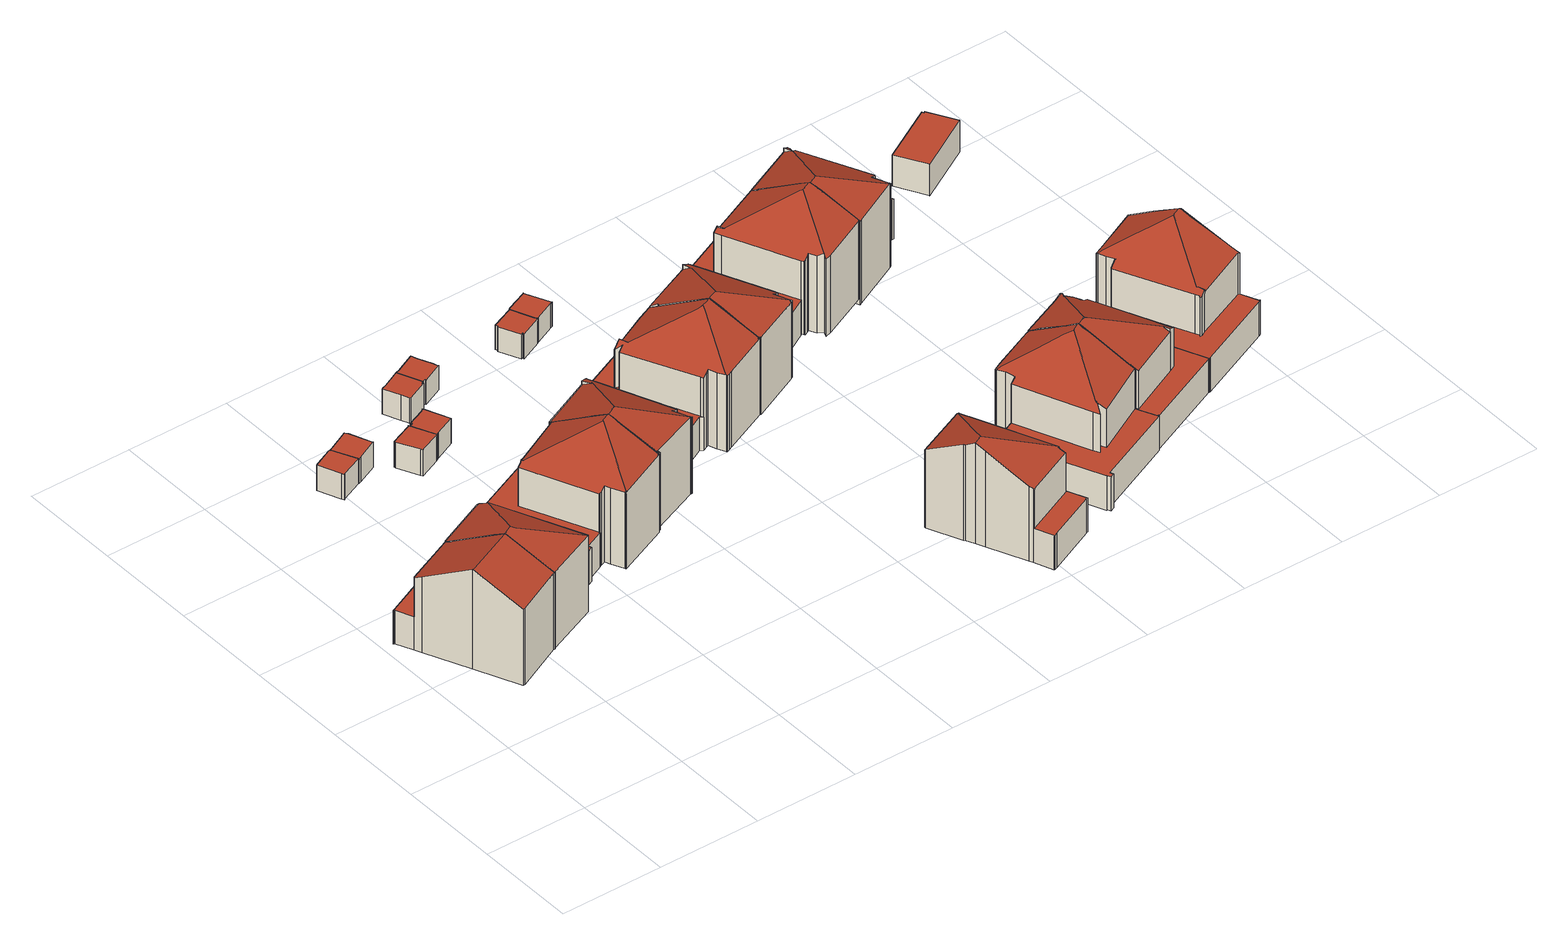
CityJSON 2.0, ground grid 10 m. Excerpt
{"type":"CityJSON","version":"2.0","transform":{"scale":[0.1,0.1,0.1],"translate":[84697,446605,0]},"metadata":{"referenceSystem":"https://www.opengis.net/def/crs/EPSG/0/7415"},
"CityObjects":{
"building1":{"type":"Building","attributes":{"dak_type":"slanted","data_area":61,"data_coverage":0.948,"geconstateerd":false,"gid":11190021,"h_dak_50p":9.47,"h_dak_70p":10.09,"h_dak_max":11.05,"h_dak_min":4.03,"h_maaiveld":0.759,"kas_warenhuis":false,"lod11_replace":false,"ondergronds_type":"above ground","oorspronkelijkbouwjaar":2000,"pw_actueel":"yes","pw_bron":"ahn3","reconstructie_methode":"tudelft3d-geoflow","reconstruction_skipped":false,"rmse_lod12":2.31,"rmse_lod13":0.871,"rmse_lod22":0.109,"rn":1,"status":"Pand in gebruik","t_run":66.94,"val3dity_codes_lod12":"[]","val3dity_codes_lod13":"[]","val3dity_codes_lod22":"[]"},"children":["building1-1"]},
"building1-1":{"type":"BuildingPart","parents":["building1"],"geometry":[{"type":"Solid","lod":"2.2","boundaries":[[[[0,1,2,3,4,5,6,7,8,9,10,11,12,13,14]],[[15,2,1,16]],[[17,7,6,18,19]],[[20,3,2,15]],[[21,10,9,22]],[[23,5,4,24]],[[22,9,8,25]],[[26,12,11,27]],[[27,11,10,21]],[[25,8,7,17]],[[28,29,14,13,30]],[[19,18,31,32]],[[32,31,33,34]],[[18,6,5,23]],[[30,13,12,26]],[[24,4,3,20]],[[35,0,14,29]],[[36,37,29,28]],[[16,1,0,35]],[[34,33,37,36]],[[17,38,39,26,27,21,22,25]],[[19,32,34,36,28,30,26,39,38,17]],[[16,35,29,37,33,31,18,23,24,20,15]]]],"semantics":{"surfaces":[{"type":"GroundSurface"},{"type":"WallSurface","on_footprint_edge":true},{"type":"WallSurface","on_footprint_edge":false},{"type":"RoofSurface"}],"values":[[0,1,1,1,1,1,1,1,1,1,1,2,2,1,1,1,1,2,1,2,3,3,3]]}}]},
"building2":{"type":"Building","attributes":{"dak_type":"slanted","data_area":63.35,"data_coverage":0.938,"geconstateerd":false,"gid":14669424,"h_dak_50p":9.13,"h_dak_70p":9.6,"h_dak_max":11.03,"h_dak_min":4.02,"h_maaiveld":0.76,"kas_warenhuis":false,"lod11_replace":false,"ondergronds_type":"above ground","oorspronkelijkbouwjaar":2000,"pw_actueel":"yes","pw_bron":"ahn3","reconstructie_methode":"tudelft3d-geoflow","reconstruction_skipped":false,"rmse_lod12":2.07,"rmse_lod13":0.793,"rmse_lod22":0.112,"rn":1,"status":"Pand in gebruik","t_run":74.83,"val3dity_codes_lod12":"[]","val3dity_codes_lod13":"[]","val3dity_codes_lod22":"[]"},"children":["building2-1"]},
"building2-1":{"type":"BuildingPart","parents":["building2"],"geometry":[{"type":"Solid","lod":"2.2","boundaries":[[[[40,41,42,43,44,45,46,8,47,48,7,49,50,5,4,51,52,53,54]],[[17,7,48,55]],[[56,51,4,24]],[[57,52,51,56]],[[58,23,5,50,59]],[[24,4,5,23]],[[60,49,7,17]],[[61,42,41,62]],[[55,48,47,63]],[[25,8,46,64]],[[63,47,8,25]],[[59,50,49,60]],[[65,45,44,66]],[[64,46,45,65]],[[67,68,69,70]],[[70,69,23,58]],[[71,40,54,72]],[[73,71,74,75]],[[76,53,52,57]],[[72,54,53,76]],[[77,43,42,61]],[[66,44,43,77]],[[75,74,68,67]],[[62,41,40,71,73]],[[59,60,17,78,79,80,61,62,73,75,67,70,58]],[[68,74,71,72,76,57,56,24,23,69]],[[61,80,79,81,66,77]],[[79,78,17,55,63,25,64,65,66,81]]]],"semantics":{"surfaces":[{"type":"GroundSurface"},{"type":"WallSurface","on_footprint_edge":true},{"type":"WallSurface","on_footprint_edge":false},{"type":"RoofSurface"}],"values":[[0,1,1,1,1,1,1,1,1,1,1,1,1,1,2,2,1,2,1,1,1,1,2,1,3,3,3,3]]}}]},
"building3":{"type":"Building","attributes":{"dak_type":"horizontal","data_area":5.69,"data_coverage":0.88,"geconstateerd":false,"gid":11569437,"h_dak_50p":3.16,"h_dak_70p":3.17,"h_dak_max":3.24,"h_dak_min":3.01,"h_maaiveld":0.618,"kas_warenhuis":false,"lod11_replace":false,"ondergronds_type":"above ground","oorspronkelijkbouwjaar":2000,"pw_actueel":"yes","pw_bron":"ahn3","reconstructie_methode":"tudelft3d-geoflow","reconstruction_skipped":false,"rmse_lod12":0.0294,"rmse_lod13":0.0322,"rmse_lod22":0.0227,"rn":1,"status":"Pand in gebruik","t_run":47.98,"val3dity_codes_lod12":"[]","val3dity_codes_lod13":"[]","val3dity_codes_lod22":"[]"},"children":["building3-1"]},
"building3-1":{"type":"BuildingPart","parents":["building3"],"geometry":[{"type":"Solid","lod":"2.2","boundaries":[[[[82,83,84,85,86,87,88,89,90,91]],[[92,89,88,93]],[[93,88,87,94]],[[95,91,90,96]],[[96,90,89,92]],[[97,85,84,98]],[[98,84,83,99]],[[100,82,91,95]],[[101,86,85,97]],[[94,87,86,101]],[[99,83,82,100]],[[97,98,99,100,95,96,92,93,94,101]]]],"semantics":{"surfaces":[{"type":"GroundSurface"},{"type":"WallSurface","on_footprint_edge":true},{"type":"RoofSurface"}],"values":[[0,1,1,1,1,1,1,1,1,1,1,2]]}}]},
"building4":{"type":"Building","attributes":{"dak_type":"horizontal","data_area":5.5,"data_coverage":0.864,"geconstateerd":false,"gid":11569432,"h_dak_50p":3.15,"h_dak_70p":3.15,"h_dak_max":3.23,"h_dak_min":3.1,"h_maaiveld":0.64,"kas_warenhuis":false,"lod11_replace":false,"ondergronds_type":"above ground","oorspronkelijkbouwjaar":2000,"pw_actueel":"yes","pw_bron":"ahn3","reconstructie_methode":"tudelft3d-geoflow","reconstruction_skipped":false,"rmse_lod12":0.0204,"rmse_lod13":0.021,"rmse_lod22":0.018,"rn":1,"status":"Pand in gebruik","t_run":39.01,"val3dity_codes_lod12":"[]","val3dity_codes_lod13":"[]","val3dity_codes_lod22":"[]"},"children":["building4-1"]},
"building4-1":{"type":"BuildingPart","parents":["building4"],"geometry":[{"type":"Solid","lod":"2.2","boundaries":[[[[102,83,82,91,103,104,105,106,107]],[[99,83,102,108]],[[109,104,103,110]],[[110,103,91,95]],[[100,82,83,99]],[[111,106,105,112]],[[112,105,104,109]],[[108,102,107,113]],[[113,107,106,111]],[[95,91,82,100]],[[109,110,95,100,99,108,113,111,112]]]],"semantics":{"surfaces":[{"type":"GroundSurface"},{"type":"WallSurface","on_footprint_edge":true},{"type":"RoofSurface"}],"values":[[0,1,1,1,1,1,1,1,1,1,2]]}}]},
"building5":{"type":"Building","attributes":{"dak_type":"slanted","data_area":94.55,"data_coverage":0.938,"geconstateerd":false,"gid":14669291,"h_dak_50p":8.61,"h_dak_70p":9.2,"h_dak_max":11.07,"h_dak_min":4,"h_maaiveld":0.747,"kas_warenhuis":false,"lod11_replace":false,"ondergronds_type":"above ground","oorspronkelijkbouwjaar":2000,"pw_actueel":"yes","pw_bron":"ahn3","reconstructie_methode":"tudelft3d-geoflow","reconstruction_skipped":false,"rmse_lod12":3.07,"rmse_lod13":0.618,"rmse_lod22":0.115,"rn":1,"status":"Pand in gebruik","t_run":100.52,"val3dity_codes_lod12":"[]","val3dity_codes_lod13":"[]","val3dity_codes_lod22":"[]"},"children":["building5-1"]},
"building5-1":{"type":"BuildingPart","parents":["building5"],"geometry":[{"type":"Solid","lod":"2.2","boundaries":[[[[114,115,116,117,118,119,120,121,122,123,124,125,126,127,128,129,130,131,132,133,134,135,136,137,138,139,140,141,142,143,144]],[[145,118,117,146]],[[147,124,123,148]],[[149,150,151,152]],[[152,153,154]],[[155,129,128,156]],[[157,158,159,160]],[[161,130,129,155]],[[162,133,132,163]],[[164,165,158,157]],[[166,116,115,167]],[[168,143,142,169]],[[170,134,133,162]],[[171,139,138,172]],[[173,135,134,170]],[[163,132,131,174]],[[175,144,143,168]],[[169,142,141,176]],[[177,136,135,173,178]],[[178,173,150,149]],[[179,125,124,147]],[[180,114,144,175]],[[181,140,139,171]],[[176,141,140,181]],[[153,152,151,165,164]],[[182,121,120,183]],[[184,122,121,182]],[[148,123,122,184]],[[156,128,127,185]],[[174,131,130,161]],[[186,126,125,179]],[[185,127,126,186]],[[160,159,119,118,145]],[[183,120,119,159]],[[146,117,116,166]],[[167,115,114,180]],[[172,138,137,187]],[[187,137,136,177]],[[188,189,175,168,169,176,181,171,172,187,190,191]],[[185,186,179,147,148,184,182,183,159,158,165,151,150,173,170,162,163,174,161,155,156]],[[167,180,175,189,188,192,154,153,164,157,160,145,146,166]],[[187,177,178,149,152,154,192,188,191,190]]]],"semantics":{"surfaces":[{"type":"GroundSurface"},{"type":"WallSurface","on_footprint_edge":true},{"type":"WallSurface","on_footprint_edge":false},{"type":"RoofSurface"}],"values":[[0,1,1,2,2,1,2,1,1,2,1,1,1,1,1,1,1,1,1,2,1,1,1,1,2,1,1,1,1,1,1,1,1,1,1,1,1,1,3,3,3,3]]}}]},
"building6":{"type":"Building","attributes":{"dak_type":"horizontal","data_area":5.43,"data_coverage":0.846,"geconstateerd":false,"gid":11569441,"h_dak_50p":3.2,"h_dak_70p":3.22,"h_dak_max":3.28,"h_dak_min":3.06,"h_maaiveld":0.639,"kas_warenhuis":false,"lod11_replace":false,"ondergronds_type":"above ground","oorspronkelijkbouwjaar":2000,"pw_actueel":"yes","pw_bron":"ahn3","reconstructie_methode":"tudelft3d-geoflow","reconstruction_skipped":false,"rmse_lod12":0.0319,"rmse_lod13":0.0339,"rmse_lod22":0.0259,"rn":1,"status":"Pand in gebruik","t_run":26.25,"val3dity_codes_lod12":"[]","val3dity_codes_lod13":"[]","val3dity_codes_lod22":"[]"},"children":["building6-1"]},
"building6-1":{"type":"BuildingPart","parents":["building6"],"geometry":[{"type":"Solid","lod":"2.2","boundaries":[[[[193,194,195,196,197,198,199,200,201]],[[202,200,199,203]],[[204,198,197,205]],[[206,201,200,202]],[[207,193,201,206]],[[208,196,195,209]],[[203,199,198,204]],[[205,197,196,210]],[[210,196,208]],[[211,194,193,207]],[[209,195,194,211]],[[202,203,204,205,210,208,209,211,207,206]]]],"semantics":{"surfaces":[{"type":"GroundSurface"},{"type":"WallSurface","on_footprint_edge":true},{"type":"RoofSurface"}],"values":[[0,1,1,1,1,1,1,1,1,1,1,2]]}}]},
"building7":{"type":"Building","attributes":{"dak_type":"horizontal","data_area":5.02,"data_coverage":0.792,"geconstateerd":false,"gid":11569442,"h_dak_50p":3.18,"h_dak_70p":3.19,"h_dak_max":3.26,"h_dak_min":3.14,"h_maaiveld":0.639,"kas_warenhuis":false,"lod11_replace":false,"ondergronds_type":"above ground","oorspronkelijkbouwjaar":2000,"pw_actueel":"yes","pw_bron":"ahn3","reconstructie_methode":"tudelft3d-geoflow","reconstruction_skipped":false,"rmse_lod12":0.0214,"rmse_lod13":0.0216,"rmse_lod22":0.0182,"rn":1,"status":"Pand in gebruik","t_run":25.86,"val3dity_codes_lod12":"[]","val3dity_codes_lod13":"[]","val3dity_codes_lod22":"[]"},"children":["building7-1"]},
"building7-1":{"type":"BuildingPart","parents":["building7"],"geometry":[{"type":"Solid","lod":"2.2","boundaries":[[[[212,213,214,193,215,201,216,217,218,219]],[[220,215,193,207]],[[221,219,218,222]],[[223,212,219,221]],[[207,193,214,224]],[[225,217,216,226]],[[227,213,212,223]],[[226,216,201,206]],[[206,201,215,220]],[[222,218,217,225]],[[224,214,213,227]],[[225,226,206,220,207,224,227,223,221,222]]]],"semantics":{"surfaces":[{"type":"GroundSurface"},{"type":"WallSurface","on_footprint_edge":true},{"type":"RoofSurface"}],"values":[[0,1,1,1,1,1,1,1,1,1,1,2]]}}]},
"building8":{"type":"Building","attributes":{"dak_type":"horizontal","data_area":5.64,"data_coverage":0.882,"geconstateerd":false,"gid":14669545,"h_dak_50p":3.16,"h_dak_70p":3.17,"h_dak_max":3.26,"h_dak_min":3.01,"h_maaiveld":0.642,"kas_warenhuis":false,"lod11_replace":false,"ondergronds_type":"above ground","oorspronkelijkbouwjaar":2000,"pw_actueel":"yes","pw_bron":"ahn3","reconstructie_methode":"tudelft3d-geoflow","reconstruction_skipped":false,"rmse_lod12":0.0285,"rmse_lod13":0.0286,"rmse_lod22":0.028,"rn":1,"status":"Pand in gebruik","t_run":39.1,"val3dity_codes_lod12":"[]","val3dity_codes_lod13":"[]","val3dity_codes_lod22":"[]"},"children":["building8-1"]},
"building8-1":{"type":"BuildingPart","parents":["building8"],"geometry":[{"type":"Solid","lod":"2.2","boundaries":[[[[228,229,230,231,232,233,234,235,236,237,238]],[[239,238,237,240]],[[241,233,232,242]],[[243,229,228,244]],[[244,228,238,239]],[[242,232,231,245]],[[246,234,233,241]],[[247,236,235,248]],[[248,235,234,246]],[[240,237,236,247]],[[245,231,230,249]],[[249,230,229,243]],[[240,247,248,246,241,242,245,249,243,244,239]]]],"semantics":{"surfaces":[{"type":"GroundSurface"},{"type":"WallSurface","on_footprint_edge":true},{"type":"RoofSurface"}],"values":[[0,1,1,1,1,1,1,1,1,1,1,1,2]]}}]},
"building9":{"type":"Building","attributes":{"dak_type":"slanted","data_area":93.08,"data_coverage":0.947,"geconstateerd":false,"gid":14669421,"h_dak_50p":8.7,"h_dak_70p":9.28,"h_dak_max":11.1,"h_dak_min":4.12,"h_maaiveld":0.755,"kas_warenhuis":false,"lod11_replace":false,"ondergronds_type":"above ground","oorspronkelijkbouwjaar":2000,"pw_actueel":"yes","pw_bron":"ahn3","reconstructie_methode":"tudelft3d-geoflow","reconstruction_skipped":false,"rmse_lod12":2.97,"rmse_lod13":0.827,"rmse_lod22":0.12,"rn":1,"status":"Pand in gebruik","t_run":135.26,"val3dity_codes_lod12":"[]","val3dity_codes_lod13":"[]","val3dity_codes_lod22":"[]"},"children":["building9-1"]},
"building9-1":{"type":"BuildingPart","parents":["building9"],"geometry":[{"type":"Solid","lod":"2.2","boundaries":[[[[250,251,252,253,254,255,256,257,258,259,260,261,262,263,264,265,266,267,268,269,270,271,272,273,274,275]],[[276,272,271,277]],[[278,261,260,279]],[[280,281,282,283]],[[284,255,254,162]],[[285,263,262,286]],[[287,264,263,285]],[[288,259,258,289]],[[290,269,268,291]],[[291,268,267,292]],[[293,265,264,287]],[[294,278,295,296]],[[297,298,299,300]],[[296,295,298,297]],[[301,256,255,284]],[[302,257,256,301]],[[162,254,253,170]],[[286,262,261,278,294]],[[279,260,259,288]],[[303,273,272,276]],[[292,267,266,304]],[[304,266,265,293]],[[305,250,275,187]],[[306,280,307]],[[171,274,273,303]],[[277,271,270,308]],[[289,258,257,302]],[[308,270,269,290]],[[170,253,252,282]],[[187,275,274,171]],[[283,282,252,251,309]],[[310,311,281,280,306]],[[312,313,311,310]],[[300,299,313,312]],[[309,251,250,305]],[[187,314,315,316,307,280,283,309,305]],[[311,313,299,298,295,278,279,288,289,302,301,284,162,170,282,281]],[[292,315,314,187,171,303,276,277,308,290,291]],[[307,316,315,292,304,293,287,285,286,294,296,297,300,312,310,306]]]],"semantics":{"surfaces":[{"type":"GroundSurface"},{"type":"WallSurface","on_footprint_edge":true},{"type":"WallSurface","on_footprint_edge":false},{"type":"RoofSurface"}],"values":[[0,1,1,2,1,1,1,1,1,1,1,2,2,2,1,1,1,1,1,1,1,1,1,2,1,1,1,1,1,1,1,2,2,2,1,3,3,3,3]]}}]},
"building10":{"type":"Building","attributes":{"dak_type":"horizontal","data_area":5.3,"data_coverage":0.831,"geconstateerd":false,"gid":17144580,"h_dak_50p":3.17,"h_dak_70p":3.18,"h_dak_max":3.23,"h_dak_min":3.15,"h_maaiveld":0.654,"kas_warenhuis":false,"lod11_replace":false,"ondergronds_type":"above ground","oorspronkelijkbouwjaar":2000,"pw_actueel":"yes","pw_bron":"ahn3","reconstructie_methode":"tudelft3d-geoflow","reconstruction_skipped":false,"rmse_lod12":0.0159,"rmse_lod13":0.0166,"rmse_lod22":0.0131,"rn":1,"status":"Pand in gebruik","t_run":36.56,"val3dity_codes_lod12":"[]","val3dity_codes_lod13":"[]","val3dity_codes_lod22":"[]"},"children":["building10-1"]},
"building10-1":{"type":"BuildingPart","parents":["building10"],"geometry":[{"type":"Solid","lod":"2.2","boundaries":[[[[317,318,319,320,321,322,323,324,325,326,327]],[[245,324,323,328]],[[329,326,325,243]],[[243,325,324,245]],[[328,323,322,330]],[[330,322,321,331]],[[332,319,318,333]],[[334,320,319,332]],[[331,321,320,334]],[[335,317,327,336]],[[336,327,326,329]],[[333,318,317,335]],[[334,332,333,335,336,329,243,245,328,330,331]]]],"semantics":{"surfaces":[{"type":"GroundSurface"},{"type":"WallSurface","on_footprint_edge":true},{"type":"RoofSurface"}],"values":[[0,1,1,1,1,1,1,1,1,1,1,1,2]]}}]},
"building11":{"type":"Building","attributes":{"dak_type":"slanted","data_area":93.12,"data_coverage":0.951,"geconstateerd":false,"gid":17144577,"h_dak_50p":8.64,"h_dak_70p":9.25,"h_dak_max":11.07,"h_dak_min":3.99,"h_maaiveld":0.75,"kas_warenhuis":false,"lod11_replace":false,"ondergronds_type":"above ground","oorspronkelijkbouwjaar":2000,"pw_actueel":"yes","pw_bron":"ahn3","reconstructie_methode":"tudelft3d-geoflow","reconstruction_skipped":false,"rmse_lod12":3,"rmse_lod13":0.682,"rmse_lod22":0.139,"rn":1,"status":"Pand in gebruik","t_run":144.64,"val3dity_codes_lod12":"[]","val3dity_codes_lod13":"[]","val3dity_codes_lod22":"[]"},"children":["building11-1"]},
"building11-1":{"type":"BuildingPart","parents":["building11"],"geometry":[{"type":"Solid","lod":"2.2","boundaries":[[[[337,338,339,340,341,342,343,344,345,346,347,348,349,350,351,352,353,354,355,356,357,257,256]],[[358,351,350,359]],[[360,340,339,361,362]],[[359,350,349,363]],[[364,345,344,365]],[[363,349,348,366]],[[365,344,343,367]],[[367,343,342,368]],[[368,342,341,369]],[[369,341,340,360]],[[370,352,351,358]],[[371,346,345,364]],[[372,373,374,375]],[[376,347,346,371]],[[302,257,357,377]],[[377,357,356,378]],[[366,348,347,376]],[[362,361,379,380]],[[381,382,383,384]],[[361,339,338,385]],[[378,356,355,386]],[[386,355,354,387]],[[380,379,388,383]],[[389,353,352,370]],[[301,256,257,302]],[[384,383,388,390,391]],[[392,393,373,372]],[[391,390,393,392]],[[394,387,354,353,389]],[[382,381,395]],[[375,374,387,394]],[[385,338,337,396]],[[396,337,256,301]],[[366,376,371,364,365,367,368,369,397,398,399,400,401,359,363]],[[380,383,382,395,402,399,398,397,369,360,362]],[[301,302,377,378,386,387,374,373,393,390,388,379,361,385,396]],[[375,394,389,370,358,359,401,400,399,402,395,381,384,391,392,372]]]],"semantics":{"surfaces":[{"type":"GroundSurface"},{"type":"WallSurface","on_footprint_edge":true},{"type":"WallSurface","on_footprint_edge":false},{"type":"RoofSurface"}],"values":[[0,1,1,1,1,1,1,1,1,1,1,1,2,1,1,1,1,2,2,1,1,1,2,1,1,2,2,2,1,2,2,1,1,3,3,3,3]]}}]},
"building12":{"type":"Building","attributes":{"dak_type":"horizontal","data_area":5.47,"data_coverage":0.856,"geconstateerd":false,"gid":14669441,"h_dak_50p":3.19,"h_dak_70p":3.2,"h_dak_max":3.29,"h_dak_min":3.08,"h_maaiveld":0.657,"kas_warenhuis":false,"lod11_replace":false,"ondergronds_type":"above ground","oorspronkelijkbouwjaar":2000,"pw_actueel":"yes","pw_bron":"ahn3","reconstructie_methode":"tudelft3d-geoflow","reconstruction_skipped":false,"rmse_lod12":0.0293,"rmse_lod13":0.0301,"rmse_lod22":0.0258,"rn":1,"status":"Pand in gebruik","t_run":26.97,"val3dity_codes_lod12":"[]","val3dity_codes_lod13":"[]","val3dity_codes_lod22":"[]"},"children":["building12-1"]},
"building12-1":{"type":"BuildingPart","parents":["building12"],"geometry":[{"type":"Solid","lod":"2.2","boundaries":[[[[403,404,405,406,407,408,409,410,411,412,413,414]],[[415,403,414,416]],[[417,408,407,418]],[[418,407,406,419]],[[420,409,408,417]],[[421,413,412,422]],[[422,412,411,423]],[[416,414,413,421]],[[424,410,409,420]],[[423,411,410,424]],[[419,406,405,425]],[[425,405,404,426]],[[426,404,403,415]],[[425,426,415,416,421,422,423,424,420,417,418,419]]]],"semantics":{"surfaces":[{"type":"GroundSurface"},{"type":"WallSurface","on_footprint_edge":true},{"type":"RoofSurface"}],"values":[[0,1,1,1,1,1,1,1,1,1,1,1,1,2]]}}]},
"building13":{"type":"Building","attributes":{"dak_type":"horizontal","data_area":5.55,"data_coverage":0.865,"geconstateerd":false,"gid":14669546,"h_dak_50p":3.18,"h_dak_70p":3.19,"h_dak_max":3.24,"h_dak_min":3.04,"h_maaiveld":0.662,"kas_warenhuis":false,"lod11_replace":false,"ondergronds_type":"above ground","oorspronkelijkbouwjaar":2000,"pw_actueel":"yes","pw_bron":"ahn3","reconstructie_methode":"tudelft3d-geoflow","reconstruction_skipped":false,"rmse_lod12":0.0259,"rmse_lod13":0.0265,"rmse_lod22":0.0241,"rn":1,"status":"Pand in gebruik","t_run":43.35,"val3dity_codes_lod12":"[]","val3dity_codes_lod13":"[]","val3dity_codes_lod22":"[]"},"children":["building13-1"]},
"building13-1":{"type":"BuildingPart","parents":["building13"],"geometry":[{"type":"Solid","lod":"2.2","boundaries":[[[[413,412,427,428,429,430,431,432,433,403,434]],[[435,432,431,436]],[[422,412,413,421]],[[437,430,429,438]],[[438,429,428,439]],[[439,428,427,440]],[[421,413,434,441]],[[436,431,430,437]],[[441,434,403,415]],[[442,433,432,435]],[[440,427,412,422]],[[415,403,433,442]],[[422,421,441,415,442,435,436,437,438,439,440]]]],"semantics":{"surfaces":[{"type":"GroundSurface"},{"type":"WallSurface","on_footprint_edge":true},{"type":"RoofSurface"}],"values":[[0,1,1,1,1,1,1,1,1,1,1,1,2]]}}]},
"building14":{"type":"Building","attributes":{"dak_type":"slanted","data_area":62.57,"data_coverage":0.924,"geconstateerd":false,"gid":11569428,"h_dak_50p":9.11,"h_dak_70p":9.58,"h_dak_max":11.08,"h_dak_min":4,"h_maaiveld":0.685,"kas_warenhuis":false,"lod11_replace":false,"ondergronds_type":"above ground","oorspronkelijkbouwjaar":2000,"pw_actueel":"yes","pw_bron":"ahn3","reconstructie_methode":"tudelft3d-geoflow","reconstruction_skipped":false,"rmse_lod12":2.25,"rmse_lod13":0.673,"rmse_lod22":0.0775,"rn":1,"status":"Pand in gebruik","t_run":81.63,"val3dity_codes_lod12":"[]","val3dity_codes_lod13":"[]","val3dity_codes_lod22":"[]"},"children":["building14-1"]},
"building14-1":{"type":"BuildingPart","parents":["building14"],"geometry":[{"type":"Solid","lod":"2.2","boundaries":[[[[443,444,445,446,447,448,449,450,451,452,453,454,455,456,457,458,459,460,461,462,463,464]],[[465,451,450,466]],[[467,468,460,459,469]],[[466,450,449,470]],[[471,444,443,472]],[[473,474,468,467]],[[475,446,445,476]],[[477,475,478,479]],[[480,448,447,481]],[[479,478,482,483]],[[484,454,453,485]],[[470,449,448,480]],[[486,452,451,465]],[[485,453,452,486]],[[487,455,454,484]],[[469,459,458,488]],[[483,482,474,473]],[[489,464,463,490]],[[481,447,446,475,477]],[[490,463,462,491]],[[491,462,461,492]],[[492,461,460,468]],[[488,458,457,493]],[[493,457,456,494]],[[494,456,455,487]],[[476,445,444,471]],[[472,443,464,489]],[[469,488,493,494,495,496]],[[477,479,483,473,467,469,496,495,470,480,481]],[[491,492,468,474,482,478,475,476,471,472,489,490]],[[494,487,484,485,486,465,466,470,495]]]],"semantics":{"surfaces":[{"type":"GroundSurface"},{"type":"WallSurface","on_footprint_edge":true},{"type":"WallSurface","on_footprint_edge":false},{"type":"RoofSurface"}],"values":[[0,1,1,1,1,2,1,2,1,2,1,1,1,1,1,1,2,1,1,1,1,1,1,1,1,1,1,3,3,3,3]]}}]},
"building15":{"type":"Building","attributes":{"dak_type":"slanted","data_area":93.61,"data_coverage":0.944,"geconstateerd":false,"gid":11569438,"h_dak_50p":8.7,"h_dak_70p":9.28,"h_dak_max":11.07,"h_dak_min":4,"h_maaiveld":0.749,"kas_warenhuis":false,"lod11_replace":false,"ondergronds_type":"above ground","oorspronkelijkbouwjaar":2000,"pw_actueel":"yes","pw_bron":"ahn3","reconstructie_methode":"tudelft3d-geoflow","reconstruction_skipped":false,"rmse_lod12":2.91,"rmse_lod13":0.681,"rmse_lod22":0.105,"rn":1,"status":"Pand in gebruik","t_run":146.77,"val3dity_codes_lod12":"[]","val3dity_codes_lod13":"[]","val3dity_codes_lod22":"[]"},"children":["building15-1"]},
"building15-1":{"type":"BuildingPart","parents":["building15"],"geometry":[{"type":"Solid","lod":"2.2","boundaries":[[[[497,498,499,500,501,502,503,504,505,506,507,508,509,510,511,512,513,514,515,516,517,518,519,520]],[[521,520,519,522]],[[523,504,503,524]],[[524,503,502,525]],[[526,527,528,529]],[[530,531,532,533]],[[534,513,512,535]],[[535,512,511,536]],[[537,538,539]],[[536,511,510,396]],[[396,510,509,540]],[[541,505,504,523]],[[525,502,501,542]],[[543,516,515,544]],[[545,517,516,543]],[[538,546,547,548]],[[549,500,499,550]],[[522,519,518,551,552]],[[542,501,500,553]],[[553,500,549]],[[361,508,507,528]],[[540,509,508,361]],[[548,547,527,526]],[[554,514,513,534]],[[544,515,514,554]],[[555,498,497,556]],[[556,497,520,521]],[[557,558,546,538,537]],[[533,532,558,557]],[[529,528,507,506,369]],[[552,551,531,530]],[[369,506,505,541]],[[550,499,498,555]],[[551,518,517,545]],[[553,549,550,559,560,369,541,523,524,525,542]],[[533,557,537,539,561,559,550,555,556,521,522,552,530]],[[529,369,560,559,561,539,538,548,526]],[[545,543,544,554,534,535,536,396,540,361,528,527,547,546,558,532,531,551]]]],"semantics":{"surfaces":[{"type":"GroundSurface"},{"type":"WallSurface","on_footprint_edge":true},{"type":"WallSurface","on_footprint_edge":false},{"type":"RoofSurface"}],"values":[[0,1,1,1,2,2,1,1,2,1,1,1,1,1,1,2,1,1,1,1,1,1,2,1,1,1,1,2,2,1,2,1,1,1,3,3,3,3]]}}]},
"building16":{"type":"Building","attributes":{"dak_type":"slanted","data_area":95.75,"data_coverage":0.94,"geconstateerd":false,"gid":11192061,"h_dak_50p":8.62,"h_dak_70p":9.2,"h_dak_max":11.1,"h_dak_min":3.99,"h_maaiveld":0.749,"kas_warenhuis":false,"lod11_replace":false,"ondergronds_type":"above ground","oorspronkelijkbouwjaar":2000,"pw_actueel":"yes","pw_bron":"ahn3","reconstructie_methode":"tudelft3d-geoflow","reconstruction_skipped":false,"rmse_lod12":3.07,"rmse_lod13":0.761,"rmse_lod22":0.12,"rn":1,"status":"Pand in gebruik","t_run":118.53,"val3dity_codes_lod12":"[]","val3dity_codes_lod13":"[]","val3dity_codes_lod22":"[]"},"children":["building16-1"]},
"building16-1":{"type":"BuildingPart","parents":["building16"],"geometry":[{"type":"Solid","lod":"2.2","boundaries":[[[[562,563,564,565,566,567,568,569,570,571,572,573,574,575,576,577,578,579,580,581,582,583,584,585,586,587,588,589,590,591]],[[592,577,576,593]],[[594,562,591,595]],[[596,573,572,597]],[[584,598,599]],[[600,580,579,601]],[[602,578,577,592]],[[603,582,581,604]],[[605,606,607]],[[608,586,585,609]],[[610,569,568,611]],[[611,568,567,612]],[[612,567,566,613]],[[614,583,582,603]],[[595,591,590,615]],[[616,587,586,608]],[[613,566,565,617]],[[598,584,583,614]],[[609,585,584,599]],[[599,598,618,619]],[[601,579,578,602]],[[620,621,622,623]],[[597,572,571,624]],[[604,581,580,600]],[[593,576,575,625]],[[619,618,626,627]],[[627,626,628,629]],[[606,630,621,620]],[[629,628,630,606,605]],[[623,622,624,631]],[[631,624,571,570,632]],[[632,570,569,610]],[[633,588,587,616]],[[634,589,588,633]],[[615,590,589,634]],[[635,564,563,636]],[[636,563,562,594]],[[617,565,564,635]],[[625,575,574,637]],[[637,574,573,596]],[[602,592,593,625,637,596,597,624,622,621,630,628,626,618,598,614,603,604,600,601]],[[631,632,610,611,612,638,639,640,607,606,620,623]],[[634,633,616,608,609,599,619,627,629,605,607,640,641,642,643]],[[636,594,595,615,634,643,642,641,640,639,638,612,613,617,635]]]],"semantics":{"surfaces":[{"type":"GroundSurface"},{"type":"WallSurface","on_footprint_edge":true},{"type":"WallSurface","on_footprint_edge":false},{"type":"RoofSurface"}],"values":[[0,1,1,1,1,1,1,1,2,1,1,1,1,1,1,1,1,1,1,2,1,2,1,1,1,2,2,2,2,2,1,1,1,1,1,1,1,1,1,1,3,3,3,3]]}}]},
"building17":{"type":"Building","attributes":{"dak_type":"slanted","data_area":92.09,"data_coverage":0.952,"geconstateerd":false,"gid":11569430,"h_dak_50p":8.68,"h_dak_70p":9.27,"h_dak_max":11.1,"h_dak_min":4.06,"h_maaiveld":0.749,"kas_warenhuis":false,"lod11_replace":false,"ondergronds_type":"above ground","oorspronkelijkbouwjaar":2000,"pw_actueel":"yes","pw_bron":"ahn3","reconstructie_methode":"tudelft3d-geoflow","reconstruction_skipped":false,"rmse_lod12":3,"rmse_lod13":0.791,"rmse_lod22":0.127,"rn":1,"status":"Pand in gebruik","t_run":109.27,"val3dity_codes_lod12":"[]","val3dity_codes_lod13":"[]","val3dity_codes_lod22":"[]"},"children":["building17-1"]},
"building17-1":{"type":"BuildingPart","parents":["building17"],"geometry":[{"type":"Solid","lod":"2.2","boundaries":[[[[644,645,646,647,648,649,650,651,652,653,654,655,656,515,514,513,657,658,659,660,661,662,663,664]],[[665,646,645,666]],[[667,659,658,668]],[[669,660,659,667]],[[670,649,648,671]],[[672,647,646,665]],[[554,514,515,544]],[[534,513,514,554]],[[668,658,657,673]],[[671,648,647,672]],[[673,657,513,534]],[[674,663,662,675]],[[676,677,678]],[[666,645,644,679]],[[679,644,664,680]],[[681,682,654,653,683]],[[683,653,652,684]],[[684,652,651,685]],[[686,655,654,682]],[[687,688,682,681]],[[689,690,691,676]],[[685,651,650,692]],[[692,650,649,670]],[[680,664,663,674]],[[693,661,660,669]],[[694,693,695,696]],[[696,695,690,689]],[[697,698,699,700]],[[677,676,691,698,697]],[[700,699,688,687]],[[701,656,655,686]],[[544,515,656,701]],[[675,662,661,693,694]],[[699,698,691,690,695,693,669,667,668,673,534,554,544,701,686,682,688]],[[675,702,703,704,671,672,665,666,679,680,674]],[[696,689,676,678,705,706,704,703,702,675,694]],[[677,697,700,687,681,683,684,685,692,670,671,704,706,705,678]]]],"semantics":{"surfaces":[{"type":"GroundSurface"},{"type":"WallSurface","on_footprint_edge":true},{"type":"WallSurface","on_footprint_edge":false},{"type":"RoofSurface"}],"values":[[0,1,1,1,1,1,1,1,1,1,1,1,2,1,1,1,1,1,1,2,2,1,1,1,1,2,2,2,2,2,1,1,1,3,3,3,3]]}}]},
"building18":{"type":"Building","attributes":{"dak_type":"slanted","data_area":93.19,"data_coverage":0.945,"geconstateerd":false,"gid":17144969,"h_dak_50p":8.66,"h_dak_70p":9.25,"h_dak_max":11.1,"h_dak_min":4.01,"h_maaiveld":0.753,"kas_warenhuis":false,"lod11_replace":false,"ondergronds_type":"above ground","oorspronkelijkbouwjaar":2000,"pw_actueel":"yes","pw_bron":"ahn3","reconstructie_methode":"tudelft3d-geoflow","reconstruction_skipped":false,"rmse_lod12":3.03,"rmse_lod13":0.625,"rmse_lod22":0.104,"rn":1,"status":"Pand in gebruik","t_run":97.15,"val3dity_codes_lod12":"[]","val3dity_codes_lod13":"[]","val3dity_codes_lod22":"[]"},"children":["building18-1"]},
"building18-1":{"type":"BuildingPart","parents":["building18"],"geometry":[{"type":"Solid","lod":"2.2","boundaries":[[[[707,708,709,710,711,712,713,714,715,716,717,718,719,720,721,722,723,724,725,726,727,728,729,730,731,732]],[[733,727,726,734]],[[735,736,732,731,737]],[[738,739,740]],[[741,710,709,742]],[[743,713,712,744]],[[745,714,713,743]],[[746,711,710,741]],[[747,748,749,750]],[[751,721,720,612]],[[752,723,722,753]],[[754,724,723,752]],[[755,715,714,745]],[[744,712,711,746]],[[756,725,724,754]],[[757,758,759,760]],[[612,720,719,761]],[[739,738,762]],[[763,728,727,733]],[[764,765,766,749]],[[767,717,716,597]],[[768,769,770,771]],[[761,719,718,769,768]],[[769,718,717,767]],[[742,709,708,772]],[[760,759,773,774]],[[775,776,758,757]],[[748,747,777]],[[597,716,715,755]],[[771,770,765,764]],[[734,726,725,756]],[[750,749,766,776,775]],[[753,722,721,751]],[[778,729,728,763]],[[737,731,730,779]],[[779,730,729,778]],[[780,707,732,736]],[[774,773,736,735]],[[772,708,707,780]],[[744,746,741,742,772,780,736,773,759,758,776,766,765,770,769,767,597,755,745,743]],[[749,748,777,762,738,740,612,761,768,771,764]],[[750,775,757,760,774,735,737,779,778,781,739,762,777,747]],[[733,734,756,754,752,753,751,612,740,739,781,778,763]]]],"semantics":{"surfaces":[{"type":"GroundSurface"},{"type":"WallSurface","on_footprint_edge":true},{"type":"WallSurface","on_footprint_edge":false},{"type":"RoofSurface"}],"values":[[0,1,1,2,1,1,1,1,2,1,1,1,1,1,1,2,1,2,1,2,1,2,1,1,1,2,2,2,1,2,1,2,1,1,1,1,1,2,1,3,3,3,3]]}}]},
"building19":{"type":"Building","attributes":{"dak_type":"slanted","data_area":96.29,"data_coverage":0.96,"geconstateerd":false,"gid":11569564,"h_dak_50p":8.67,"h_dak_70p":9.27,"h_dak_max":11.05,"h_dak_min":4.03,"h_maaiveld":0.144,"kas_warenhuis":false,"lod11_replace":false,"ondergronds_type":"above ground","oorspronkelijkbouwjaar":2000,"pw_actueel":"yes","pw_bron":"ahn3","reconstructie_methode":"tudelft3d-geoflow","reconstruction_skipped":false,"rmse_lod12":2.97,"rmse_lod13":0.878,"rmse_lod22":0.105,"rn":1,"status":"Pand in gebruik","t_run":120.03,"val3dity_codes_lod12":"[]","val3dity_codes_lod13":"[]","val3dity_codes_lod22":"[]"},"children":["building19-1"]},
"building19-1":{"type":"BuildingPart","parents":["building19"],"geometry":[{"type":"Solid","lod":"2.2","boundaries":[[[[782,783,784,785,786,787,788,789,790,791,792,793,794,795,796,797,798,799,800,801,802,803,804,805,806,807,808,809]],[[810,811,812]],[[812,813,814,815]],[[816,795,794,817]],[[818,787,786,819]],[[820,807,806,821]],[[822,809,808,823]],[[823,808,807,820]],[[824,799,798,825]],[[825,798,797,675]],[[817,794,793,826]],[[827,791,790,828]],[[829,789,788,830]],[[831,804,803,832]],[[833,834,835,836]],[[837,838,690,689]],[[675,797,796,839]],[[839,796,795,816]],[[836,835,813,812]],[[840,805,804,831]],[[689,690,800,799,824]],[[815,814,841,842]],[[826,793,792,843]],[[843,792,791,827]],[[667,801,800,690]],[[668,802,801,667]],[[832,803,802,668]],[[811,844,838,837]],[[842,841,844,811,810]],[[821,806,805,840]],[[828,790,789,829]],[[830,845,834,833]],[[788,845,830]],[[845,788,787,818]],[[819,786,785,846]],[[846,785,784,847]],[[847,784,783,848]],[[848,783,782,849]],[[849,782,809,822]],[[689,824,825,675,850,851,812,811,837]],[[851,850,675,839,816,817,826]],[[832,668,667,690,838,844,841,814,813,835,834,845,818,819,846,847,848,849,822,823,820,821,840,831]],[[842,810,812,815]],[[830,833,836,812,851,826,843,827,828,829]]]],"semantics":{"surfaces":[{"type":"GroundSurface"},{"type":"WallSurface","on_footprint_edge":false},{"type":"WallSurface","on_footprint_edge":true},{"type":"RoofSurface"}],"values":[[0,1,1,2,2,2,2,2,2,2,2,2,2,2,1,1,2,2,1,2,2,1,2,2,2,2,2,1,1,2,2,1,2,2,2,2,2,2,2,3,3,3,3,3]]}}]},
"building20":{"type":"Building","attributes":{"dak_type":"slanted","data_area":93.8,"data_coverage":0.947,"geconstateerd":false,"gid":14670210,"h_dak_50p":8.69,"h_dak_70p":9.29,"h_dak_max":11.05,"h_dak_min":4.01,"h_maaiveld":0.749,"kas_warenhuis":false,"lod11_replace":false,"ondergronds_type":"above ground","oorspronkelijkbouwjaar":2000,"pw_actueel":"yes","pw_bron":"ahn3","reconstructie_methode":"tudelft3d-geoflow","reconstruction_skipped":false,"rmse_lod12":3.02,"rmse_lod13":0.611,"rmse_lod22":0.128,"rn":1,"status":"Pand in gebruik","t_run":149.14,"val3dity_codes_lod12":"[]","val3dity_codes_lod13":"[]","val3dity_codes_lod22":"[]"},"children":["building20-1"]},
"building20-1":{"type":"BuildingPart","parents":["building20"],"geometry":[{"type":"Solid","lod":"2.2","boundaries":[[[[852,853,854,855,856,857,858,859,860,861,862,863,864,865,866,867,868,869,870,871,872,873,874]],[[875,854,853,876]],[[877,878,879,880]],[[881,864,863,882]],[[883,870,869,884]],[[885,866,865,886]],[[887,857,856,744]],[[888,889,890,891]],[[884,869,868,892]],[[893,872,871,894]],[[895,896,889,888,897]],[[882,863,862,898]],[[899,873,872,893]],[[900,858,857,887]],[[886,865,864,881]],[[892,868,867,901]],[[902,859,858,900]],[[903,861,860,904]],[[898,862,861,903]],[[901,867,866,885]],[[904,860,859,902,905]],[[905,902,878,877]],[[894,871,870,883]],[[744,856,855,906]],[[906,855,854,875]],[[891,890,907,908]],[[876,853,852,909]],[[910,911,912,913]],[[880,879,911,910]],[[913,912,896,895]],[[897,888,914]],[[909,852,874,907]],[[908,907,874,873,899]],[[915,916,917,914,888,891,908,899,893,894,883]],[[884,892,901,885,886,881,882,918,919,916,915,883]],[[913,895,897,914,917,916,919,918,882,898,903,904,905,877,880,910]],[[876,909,907,890,889,896,912,911,879,878,902,900,887,744,906,875]]]],"semantics":{"surfaces":[{"type":"GroundSurface"},{"type":"WallSurface","on_footprint_edge":true},{"type":"WallSurface","on_footprint_edge":false},{"type":"RoofSurface"}],"values":[[0,1,2,1,1,1,1,2,1,1,2,1,1,1,1,1,1,1,1,1,1,2,1,1,1,2,1,2,2,2,2,1,1,3,3,3,3]]}}]},
"building21":{"type":"Building","attributes":{"dak_type":"horizontal","data_area":19.35,"data_coverage":0.933,"geconstateerd":false,"gid":14670218,"h_dak_50p":3.29,"h_dak_70p":3.3,"h_dak_max":3.34,"h_dak_min":3.26,"h_maaiveld":0.113,"kas_warenhuis":false,"lod11_replace":false,"ondergronds_type":"above ground","oorspronkelijkbouwjaar":2008,"pw_actueel":"yes","pw_bron":"ahn3","reconstructie_methode":"tudelft3d-geoflow","reconstruction_skipped":false,"rmse_lod12":0.0186,"rmse_lod13":0.0192,"rmse_lod22":0.011,"rn":1,"status":"Pand in gebruik","t_run":69.66,"val3dity_codes_lod12":"[]","val3dity_codes_lod13":"[]","val3dity_codes_lod22":"[]"},"children":["building21-1"]},
"building21-1":{"type":"BuildingPart","parents":["building21"],"geometry":[{"type":"Solid","lod":"2.2","boundaries":[[[[920,921,922,923,924,925,926,927,928,929]],[[930,923,922,931]],[[932,927,926,933]],[[934,920,929,935]],[[935,929,928,936]],[[937,925,924,938]],[[933,926,925,937]],[[931,922,921,939]],[[936,928,927,932]],[[938,924,923,930]],[[939,921,920,934]],[[933,937,938,930,931,939,934,935,936,932]]]],"semantics":{"surfaces":[{"type":"GroundSurface"},{"type":"WallSurface","on_footprint_edge":true},{"type":"RoofSurface"}],"values":[[0,1,1,1,1,1,1,1,1,1,1,2]]}}]}
},
"vertices":[
[7,258,8],[6,259,8],[8,260,8],[55,281,8],[56,281,8],[64,264,8],[66,258,8],[86,215,8],[105,173,8],[103,173,8],[57,151,8],[55,151,8],[36,193,8],[17,236,8],[14,242,8],[8,260,42],[6,259,42],[86,215,110],[66,258,42],[66,258,85],[55,281,42],[57,151,86],[103,173,86],[64,264,42],[56,281,42],[105,173,86],[36,193,110],[55,151,86],[14,242,82],[14,242,42],[17,236,85],[65,258,42],[65,258,85],[63,264,42],[63,264,82],[7,258,42],[15,243,82],[15,243,42],[85,214,110],[38,193,110],
[116,287,8],[118,281,8],[119,280,8],[157,196,8],[156,196,8],[156,195,8],[106,174,8],[90,206,8],[86,214,8],[82,224,8],[67,257,8],[56,282,8],[104,303,8],[104,302,8],[108,304,8],[86,214,110],[56,282,42],[104,303,42],[64,264,82],[67,257,86],[82,224,105],[119,280,86],[118,281,85],[90,206,105],[106,174,86],[156,195,86],[156,196,86],[114,287,82],[114,287,42],[64,265,42],[64,265,82],[116,287,42],[108,304,42],[116,287,82],[115,287,42],[115,287,82],[104,302,42],[157,196,86],[87,215,110],[95,219,110],[118,278,87],[99,217,108],
[116,446,6],[116,445,6],[115,445,6],[94,436,6],[93,435,6],[92,438,6],[83,459,6],[85,460,6],[103,469,6],[105,469,6],[85,460,32],[83,459,32],[92,438,32],[105,469,31],[103,469,31],[94,436,32],[115,445,31],[116,445,31],[116,446,31],[93,435,32],
[118,446,6],[107,470,6],[127,479,6],[129,476,6],[137,457,6],[138,455,6],[118,446,31],[127,479,32],[107,470,31],[137,457,32],[129,476,32],[138,455,32],
[216,223,7],[210,235,7],[208,240,7],[203,238,7],[202,238,7],[201,239,7],[201,238,7],[201,237,7],[183,229,7],[184,226,7],[180,224,7],[179,224,7],[178,228,7],[138,317,7],[139,318,7],[138,321,7],[141,323,7],[142,320,7],[218,353,7],[219,354,7],[220,353,7],[228,335,7],[245,297,7],[249,288,7],[251,284,7],[253,278,7],[268,245,7],[267,245,7],[267,244,7],[216,222,7],[217,223,7],[202,238,82],[203,238,82],[180,224,42],[184,226,42],[226,334,83],[226,334,42],[176,309,42],[176,309,84],[176,309,85],[177,307,85],[138,321,42],[139,318,42],[171,306,81],[171,306,42],[201,239,42],[201,239,81],[141,323,42],[219,354,42],[218,353,42],[175,308,84],[175,308,42],[208,240,85],[210,235,85],[216,222,85],[267,244,86],[220,353,42],[253,278,105],[251,284,108],[228,335,41],[142,320,42],[217,223,86],[267,245,86],[245,297,105],[228,335,83],[179,224,42],[216,223,85],[268,245,86],[201,237,42],[201,238,42],[183,229,42],[138,317,42],[178,228,42],[249,288,110],[240,283,110],[220,231,89],[248,287,110],[241,284,110],[237,284,109],
[185,431,6],[184,430,6],[163,421,6],[162,423,6],[152,443,6],[152,445,6],[173,454,6],[174,455,6],[175,453,6],[174,455,32],[173,454,32],[152,445,32],[152,443,32],[175,453,32],[185,431,32],[162,423,32],[163,421,33],[162,423,33],[184,430,32],
[197,464,6],[207,441,6],[187,432,6],[183,434,6],[178,455,6],[177,456,6],[194,463,6],[196,465,6],[183,434,32],[196,465,32],[194,463,32],[197,464,32],[187,432,32],[177,456,32],[178,455,32],[207,441,32],
[192,508,6],[209,516,6],[210,514,6],[219,493,6],[217,492,6],[218,491,6],[198,482,6],[197,483,6],[194,490,6],[187,506,6],[189,507,6],[189,507,32],[187,506,32],[218,491,32],[217,492,32],[209,516,32],[192,508,32],[219,493,32],[198,482,32],[194,490,32],[197,483,32],[210,514,32],
[244,299,8],[229,331,8],[227,337,8],[220,353,8],[219,354,8],[298,389,8],[299,390,8],[299,389,8],[339,300,8],[340,297,8],[340,296,8],[319,287,8],[314,285,8],[312,284,8],[318,272,8],[320,268,8],[319,267,8],[318,268,8],[318,267,8],[317,267,8],[268,247,8],[269,245,8],[268,245,8],[267,247,8],[253,278,8],[249,288,8],[268,245,87],[269,245,87],[319,287,42],[340,296,42],[279,361,81],[279,361,42],[227,337,42],[227,337,82],[298,389,42],[312,284,86],[314,285,84],[318,272,85],[340,297,42],[339,300,42],[317,267,86],[318,267,86],[318,268,86],[320,268,85],[319,287,82],[319,288,42],[319,288,82],[318,290,82],[318,290,42],[290,355,42],[290,355,82],[299,390,42],[299,389,42],[267,247,88],[319,267,86],[244,299,104],[279,361,85],[283,353,85],[268,247,88],[229,331,85],[286,364,82],[286,364,42],[287,362,82],[287,362,42],[250,288,110],[259,293,110],[283,353,86],
[232,526,7],[234,520,7],[240,507,7],[241,504,7],[242,502,7],[222,493,7],[222,494,7],[219,493,7],[209,516,7],[213,517,7],[215,518,7],[222,494,32],[213,517,32],[222,493,32],[242,502,32],[240,507,32],[234,520,32],[241,504,32],[232,526,32],[215,518,32],
[378,425,8],[378,424,8],[385,408,8],[403,368,8],[408,358,8],[408,357,8],[412,348,8],[426,317,8],[425,316,8],[426,315,8],[382,296,8],[378,294,8],[375,293,8],[375,294,8],[371,301,8],[368,309,8],[366,308,8],[361,306,8],[358,308,8],[341,299,8],[339,299,8],[371,301,86],[375,294,86],[403,368,104],[385,408,42],[385,408,81],[375,293,85],[425,316,86],[426,317,87],[378,294,85],[412,348,104],[408,357,109],[408,358,110],[368,309,86],[426,315,86],[329,376,81],[329,376,42],[360,309,42],[360,309,82],[382,296,85],[339,299,42],[341,299,42],[371,402,42],[371,402,81],[338,380,86],[338,380,84],[336,385,81],[336,385,86],[378,424,42],[358,308,42],[361,306,42],[336,385,42],[366,308,84],[328,381,42],[328,381,81],[335,379,84],[335,379,42],[361,306,82],[339,377,86],[378,425,42],[407,358,110],[404,356,110],[398,354,110],[397,350,108],[377,299,88],[394,355,108],
[344,502,7],[343,501,7],[322,492,7],[322,494,7],[320,493,7],[311,513,7],[312,514,7],[311,516,7],[332,525,7],[333,526,7],[333,525,7],[342,504,7],[344,502,32],[342,504,32],[311,513,32],[320,493,32],[322,494,32],[312,514,32],[333,525,32],[333,526,32],[332,525,32],[311,516,32],[322,492,32],[343,501,32],
[335,527,7],[354,535,7],[355,536,7],[355,535,7],[365,514,7],[366,512,7],[364,511,7],[343,502,7],[366,512,32],[365,514,32],[355,535,32],[355,536,32],[354,535,32],[335,527,32],[343,502,32],[364,511,32],
[492,9,7],[490,8,7],[489,8,7],[482,26,7],[480,30,7],[464,66,7],[460,75,7],[456,83,7],[455,84,7],[441,116,7],[441,117,7],[492,140,7],[493,139,7],[492,138,7],[493,138,7],[499,125,7],[530,55,7],[530,54,7],[533,49,7],[541,31,7],[539,31,7],[539,30,7],[455,84,105],[456,83,105],[530,54,85],[530,54,42],[530,55,85],[460,75,110],[490,8,42],[492,9,42],[529,54,85],[529,54,42],[482,26,42],[489,8,42],[482,26,82],[483,26,42],[483,26,82],[464,66,105],[480,30,84],[532,48,42],[532,48,82],[492,140,85],[441,117,86],[441,116,87],[493,139,86],[499,125,86],[539,30,42],[539,31,42],[541,31,42],[533,49,42],[493,138,86],[492,138,86],[469,79,110],[528,56,86],
[476,343,7],[478,339,7],[476,340,7],[476,338,7],[428,316,7],[428,317,7],[426,316,7],[412,349,7],[408,357,7],[408,358,7],[389,401,7],[385,408,7],[379,424,7],[378,425,7],[379,425,7],[457,460,7],[458,461,7],[458,460,7],[499,369,7],[498,368,7],[498,367,7],[478,358,7],[474,356,7],[471,355,7],[471,355,86],[474,356,84],[412,349,105],[426,316,86],[428,317,86],[389,402,86],[389,402,42],[389,401,42],[389,401,86],[477,361,82],[477,361,42],[448,428,42],[448,428,81],[458,461,42],[457,460,42],[379,425,42],[437,431,86],[437,431,81],[440,425,85],[379,424,42],[408,357,110],[428,316,86],[498,368,42],[499,369,42],[498,367,42],[437,431,42],[386,409,42],[386,409,81],[476,338,86],[476,340,87],[478,358,42],[478,358,82],[476,338,85],[458,460,42],[478,339,86],[476,343,86],[445,434,81],[445,434,42],[417,362,110],[409,359,110],[441,424,85],
[559,170,7],[602,189,7],[602,188,7],[604,189,7],[619,156,7],[623,148,7],[624,144,7],[627,139,7],[641,106,7],[644,100,7],[653,81,7],[653,80,7],[576,46,7],[577,43,7],[573,41,7],[571,45,7],[571,44,7],[529,138,7],[530,138,7],[534,140,7],[534,139,7],[546,144,7],[553,147,7],[558,149,7],[559,150,7],[556,158,7],[552,165,7],[554,166,7],[552,166,7],[552,167,7],[571,45,42],[573,41,42],[559,170,86],[552,167,85],[653,80,42],[653,81,42],[553,147,42],[553,147,82],[530,138,42],[529,138,42],[571,44,42],[534,139,42],[534,140,42],[590,82,86],[590,82,85],[590,83,86],[559,150,85],[558,149,85],[627,139,105],[624,144,109],[623,148,110],[619,156,105],[546,144,42],[552,166,86],[556,158,86],[604,189,87],[583,78,42],[583,78,81],[594,74,81],[594,74,42],[643,100,42],[643,100,83],[644,100,42],[577,43,42],[586,72,42],[586,72,81],[590,81,42],[590,81,85],[590,82,42],[644,100,83],[641,106,86],[552,165,86],[554,166,86],[602,188,87],[602,189,86],[576,46,42],[621,147,110],[617,145,110],[614,143,110],[607,146,108],[585,154,99],[558,164,88],
[585,388,7],[583,387,7],[539,367,7],[533,365,7],[535,370,7],[530,373,7],[526,380,7],[525,379,7],[521,377,7],[520,378,7],[519,380,7],[518,379,7],[500,369,7],[536,496,7],[537,496,7],[537,495,7],[544,479,7],[547,472,7],[566,429,7],[567,428,7],[571,420,7],[539,367,86],[583,387,87],[537,495,42],[537,496,42],[544,479,42],[530,373,86],[535,370,88],[533,365,86],[536,496,42],[567,428,109],[566,429,110],[491,455,81],[491,455,85],[494,449,85],[585,388,87],[571,420,105],[519,380,82],[519,380,42],[520,378,82],[521,377,83],[525,379,85],[518,379,42],[489,446,82],[489,446,42],[544,478,82],[544,478,42],[491,455,42],[526,380,86],[547,472,42],[547,472,86],[546,472,42],[546,472,86],[486,453,82],[486,453,42],[486,452,42],[486,452,82],[500,369,42],[565,429,110],[561,427,110],[556,425,110],[495,449,85],[554,426,109],
[669,199,8],[671,200,8],[689,208,8],[690,209,8],[691,207,8],[732,116,8],[731,115,8],[654,81,8],[654,82,8],[653,81,8],[645,97,8],[642,104,8],[627,138,8],[623,148,8],[622,149,8],[618,157,8],[609,179,8],[604,188,8],[604,190,8],[646,208,8],[655,213,8],[656,212,8],[653,206,8],[660,203,8],[663,196,8],[664,197,8],[655,213,86],[646,208,86],[664,197,85],[664,197,42],[663,196,86],[631,151,110],[631,151,111],[628,150,110],[690,209,42],[689,208,42],[731,115,42],[732,116,42],[654,81,42],[691,207,42],[695,127,85],[695,127,84],[697,122,82],[697,122,85],[622,149,110],[609,179,93],[618,157,105],[604,188,87],[654,82,42],[604,190,86],[701,129,82],[701,129,42],[671,198,42],[671,198,81],[627,138,105],[634,151,109],[656,212,86],[646,98,81],[646,98,42],[697,122,42],[645,97,42],[642,104,85],[642,104,42],[643,105,42],[643,105,85],[671,200,42],[665,195,42],[665,195,85],[703,125,82],[703,125,42],[695,128,85],[653,206,89],[660,203,86],[669,199,42],[632,152,110],
[660,439,1],[658,439,1],[655,438,1],[654,439,1],[637,432,1],[637,431,1],[635,431,1],[631,429,1],[629,428,1],[634,416,1],[636,412,1],[634,411,1],[587,388,1],[585,387,1],[570,420,1],[566,429,1],[562,438,1],[547,473,1],[544,478,1],[537,495,1],[537,496,1],[538,497,1],[585,518,1],[614,530,1],[613,531,1],[612,533,1],[617,535,1],[618,533,1],[597,503,85],[597,503,81],[600,496,85],[600,496,42],[603,503,42],[603,503,82],[585,387,86],[587,388,86],[637,431,42],[637,432,42],[612,533,42],[613,531,42],[618,533,42],[617,535,42],[547,473,85],[562,438,105],[634,411,87],[634,416,86],[629,428,86],[631,429,85],[635,431,82],[585,518,42],[538,497,42],[636,434,81],[636,434,42],[605,498,42],[605,498,82],[546,479,82],[546,479,42],[570,420,105],[614,530,42],[602,505,42],[602,505,82],[636,412,86],[597,503,42],[635,431,42],[654,439,42],[655,438,42],[658,439,42],[660,439,42],[567,429,110],[575,433,110],
[811,152,7],[812,151,7],[810,150,7],[733,116,7],[732,116,7],[691,208,7],[692,209,7],[711,218,7],[717,221,7],[718,221,7],[714,229,7],[711,236,7],[711,237,7],[711,238,7],[718,241,7],[762,261,7],[763,259,7],[772,240,7],[781,218,7],[782,217,7],[785,209,7],[801,175,7],[804,168,7],[810,150,42],[812,151,42],[711,217,82],[711,217,42],[743,149,42],[743,149,82],[711,237,85],[711,236,86],[781,218,110],[772,240,98],[718,241,85],[711,238,85],[691,208,42],[751,146,82],[751,146,42],[802,168,42],[802,168,84],[763,259,87],[785,209,106],[782,217,110],[746,143,82],[746,143,42],[751,146,85],[714,229,86],[801,175,87],[692,209,42],[762,261,86],[711,218,42],[718,221,86],[717,221,86],[711,218,82],[733,116,42],[804,168,42],[804,168,84],[811,152,42],[745,145,82],[745,145,42],[744,143,42],[744,143,81],[749,152,85],[774,215,110],[772,214,110],[748,153,85],[716,235,88],[771,214,110],
[772,500,1],[773,498,1],[773,497,1],[718,466,1],[718,467,1],[702,495,1],[704,496,1],[756,525,1],[757,523,1],[758,524,1],[718,466,33],[773,497,33],[756,525,33],[704,496,33],[772,500,33],[758,524,33],[757,523,33],[702,495,33],[718,467,33],[773,498,33]
]}
